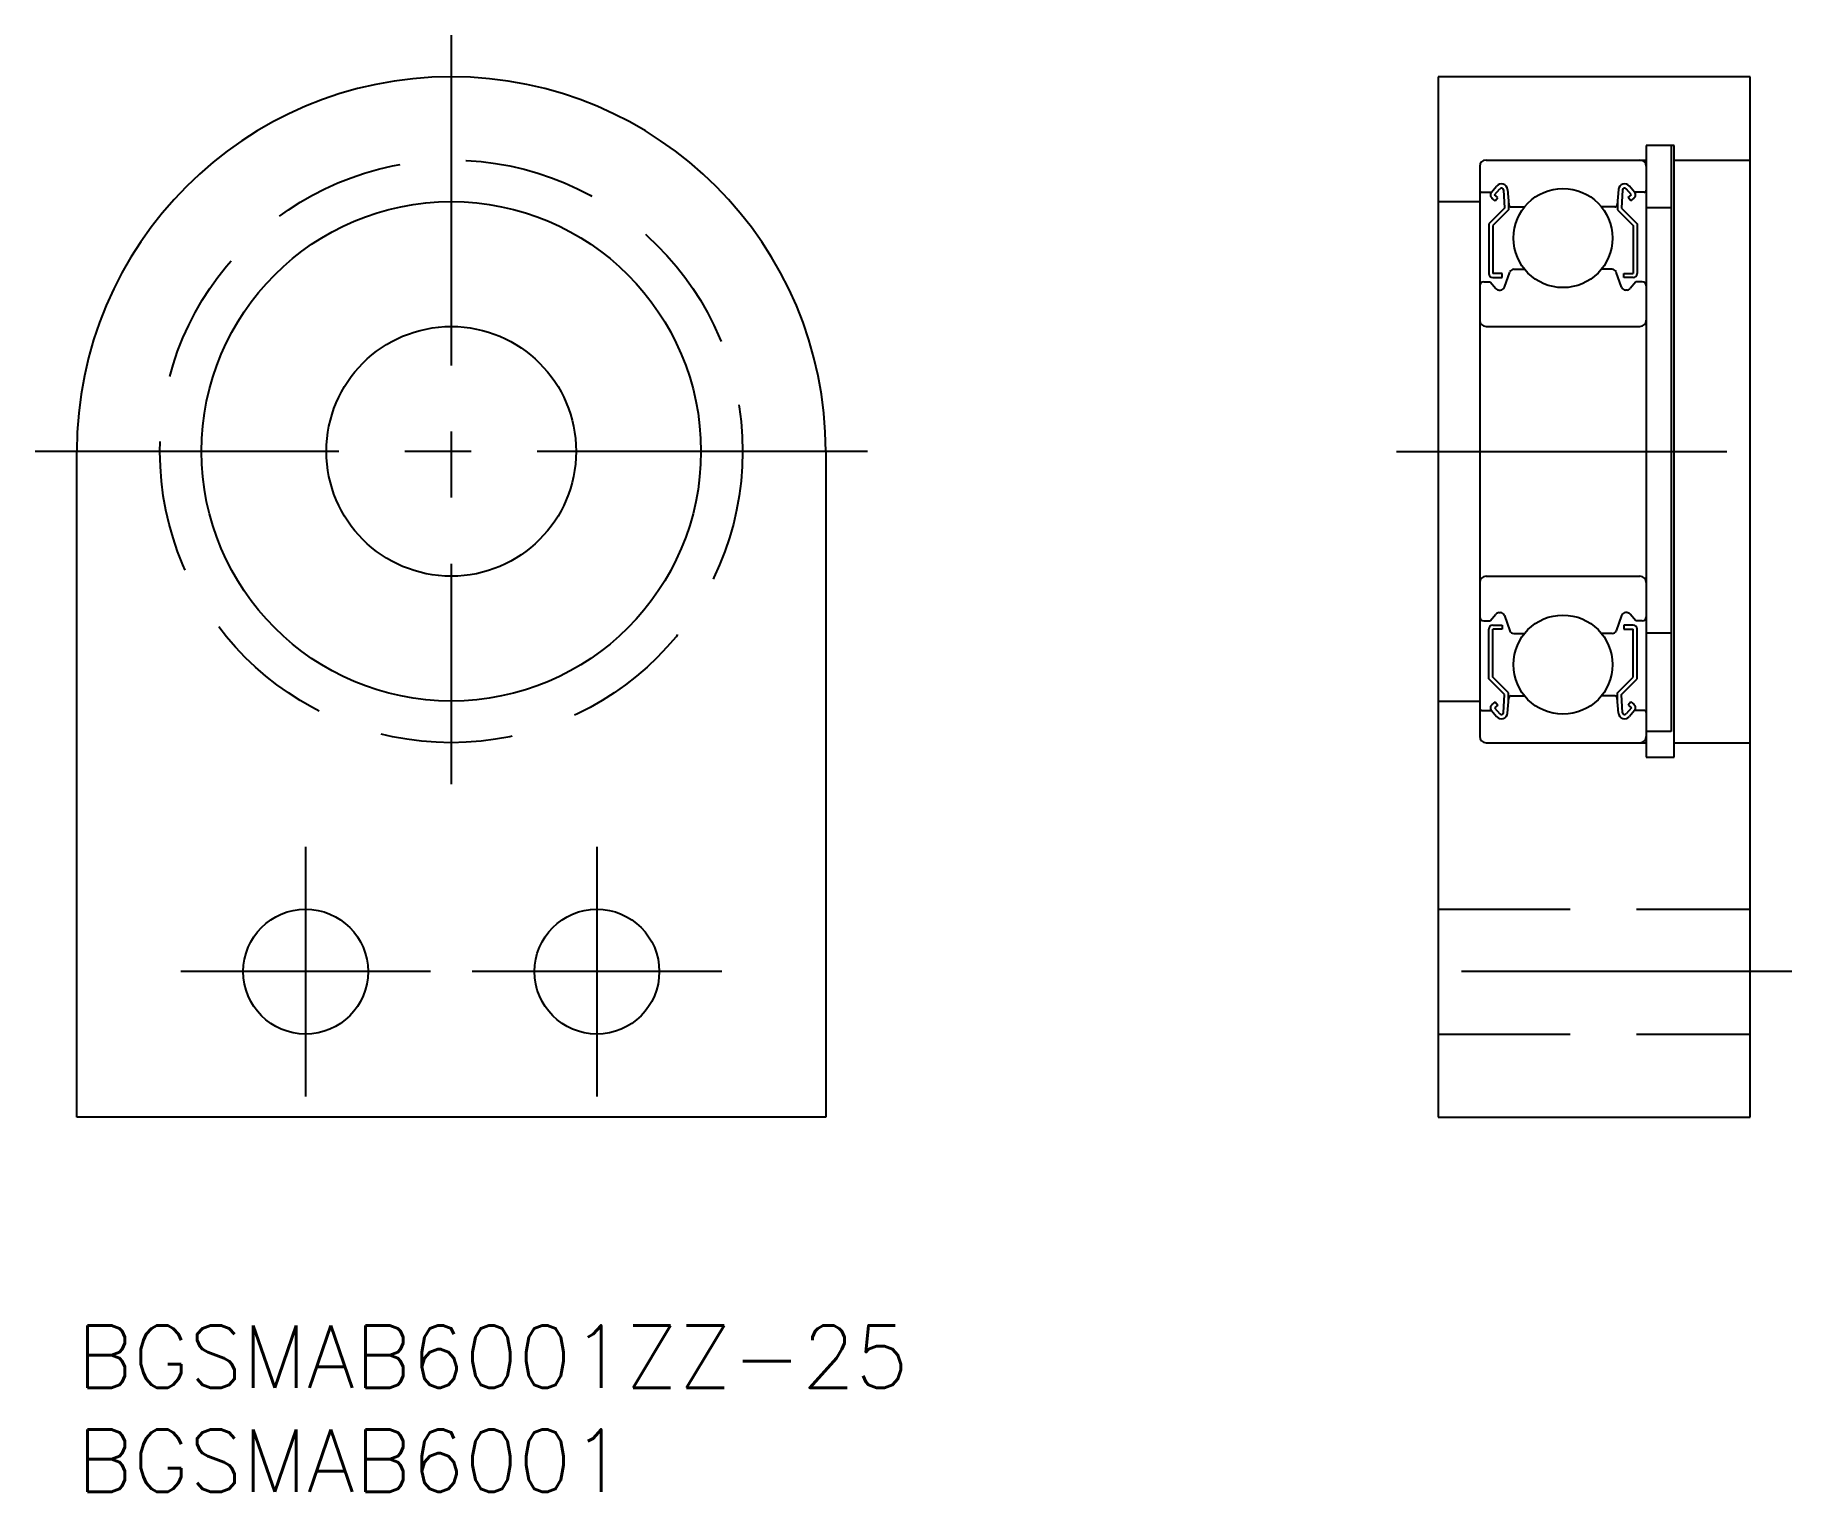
# Model space of a CAD drawing. Extents: x -2 to 82.4, y -8 to 62.
import ezdxf

# ---------------------------------------------------------------- set-up
doc = ezdxf.new("R2010")
doc.units = 0
doc.header["$LTSCALE"] = 0.5
doc.linetypes.add('CENTER', pattern=[50.8, 31.75, -6.35, 6.35, -6.35])
doc.linetypes.add('DASHED', pattern=[19.05, 12.7, -6.35])
for name, color, linetype in [('MSM_CENTER', 1, 'CENTER'), ('MSM_CONTINUOUS', 7, 'CONTINUOUS'), ('MSM_DASHED', 4, 'DASHED'), ('MSM_PART_NUMBER', 7, 'CONTINUOUS')]:
    doc.layers.add(name, color=color, linetype=linetype)
doc.styles.get("Standard").update_dxf_attribs({"font": 'txt.shx', "height": 3, "bigfont": 'bigfont.shx'})

# ---------------------------------------------------------------- blocks, each defined once
blk = doc.blocks.new('*U6')
at = {"layer": 'MSM_PART_NUMBER'}
blk.add_text('BGSMAB6001ZZ-25', height=3, dxfattribs=at).set_placement((0, -3))
blk = doc.blocks.new('*U7')
at = {"layer": 'MSM_PART_NUMBER'}
blk.add_text('BGSMAB6001', height=3, dxfattribs=at).set_placement((0, -8))

msp = doc.modelspace()

# ---------------------------------------------------------------- linework, layer by layer
at = {"layer": 'MSM_CENTER'}
for p, q in [((18, 62), (18, 26)), ((38, 42), (-2, 42)), ((63.433, 42), (82.433, 42)), ((11, 23), (11, 11)), ((25, 23), (25, 11)), ((17, 17), (5, 17)), ((31, 17), (19, 17)), ((82.433, 17), (63.433, 17))]:
    msp.add_line(p, q, dxfattribs=at)
at = {"layer": 'MSM_CONTINUOUS'}
for p, q in [((65.433, 60), (65.433, 10)), ((80.433, 60), (65.433, 60)), ((80.433, 10), (80.433, 60)), ((75.433, 56.7), (75.433, 27.3)), ((76.783, 56.7, -0.7), (75.433, 56.7, -0.7)), ((76.633, 56.7), (76.633, 28.535)), ((76.783, 27.3, -0.1), (76.783, 56.7, -0.1)), ((67.733, 56), (75.433, 56)), ((76.783, 56, -0.7), (80.433, 56, -0.7)), ((67.433, 55.7), (67.433, 28.3)), ((67.533, 54.45), (67.993, 54.45)), ((67.993, 54.45), (68.243, 54.748)), ((68.171, 54.04), (68.018, 54.168)), ((68.146, 54.321), (68.396, 54.619)), ((68.299, 54.193), (68.146, 54.321)), ((68.171, 54.04), (68.299, 54.193)), ((68.573, 54.56), (68.616, 53.683)), ((68.771, 54.581), (68.836, 53.841)), ((68.816, 54.07), (68.816, 53.6)), ((74.095, 54.581), (74.03, 53.841)), ((74.05, 54.07), (74.05, 53.6)), ((74.293, 54.56), (74.25, 53.683)), ((74.72, 54.321), (74.47, 54.619)), ((74.567, 54.193), (74.72, 54.321)), ((74.695, 54.04), (74.567, 54.193)), ((74.873, 54.45), (74.624, 54.748)), ((74.695, 54.04), (74.848, 54.168)), ((75.333, 54.45), (74.873, 54.45)), ((65.433, 54), (67.433, 54)), ((68.616, 53.683), (67.866, 52.933)), ((68.816, 53.6), (68.066, 52.85)), ((68.936, 53.75), (69.584, 53.75)), ((73.931, 53.75), (73.283, 53.75)), ((74.05, 53.6), (74.8, 52.85)), ((74.25, 53.683), (75, 52.933)), ((76.633, 53.7, -0.7), (75.433, 53.7, -0.7)), ((67.866, 52.933), (67.866, 50.55)), ((68.066, 52.85), (68.066, 50.55)), ((74.8, 52.85), (74.8, 50.55)), ((75, 52.933), (75, 50.55)), ((69.071, 50.75), (69.584, 50.75)), ((73.795, 50.75), (73.283, 50.75)), ((67.633, 50.15), (67.933, 50.15)), ((67.933, 50.15), (68.209, 49.821)), ((68.516, 50.55), (68.066, 50.55)), ((68.066, 50.35), (68.516, 50.35)), ((68.516, 50.35), (68.516, 50.55)), ((68.615, 49.882), (68.883, 50.618)), ((74.251, 49.882), (73.983, 50.618)), ((74.35, 50.55), (74.8, 50.55)), ((74.35, 50.35), (74.35, 50.55)), ((74.8, 50.35), (74.35, 50.35)), ((74.933, 50.15), (74.658, 49.821)), ((75.233, 50.15), (74.933, 50.15)), ((68.362, 49.75), (68.427, 49.75)), ((74.504, 49.75), (74.439, 49.75)), ((67.733, 48), (75.133, 48)), ((0, 10), (0, 42)), ((36, 42), (36, 10)), ((67.733, 36), (75.133, 36)), ((67.633, 33.85), (67.933, 33.85)), ((67.933, 33.85), (68.209, 34.179)), ((68.362, 34.25), (68.427, 34.25)), ((68.615, 34.118), (68.883, 33.382)), ((74.251, 34.118), (73.983, 33.382)), ((74.504, 34.25), (74.439, 34.25)), ((74.933, 33.85), (74.658, 34.179)), ((75.233, 33.85), (74.933, 33.85)), ((67.866, 31.067), (67.866, 33.45)), ((68.066, 33.65), (68.516, 33.65)), ((68.066, 31.15), (68.066, 33.45)), ((68.516, 33.45), (68.066, 33.45)), ((68.516, 33.65), (68.516, 33.45)), ((69.071, 33.25), (69.584, 33.25)), ((69.199, 33.25), (69.199, 33.25)), ((73.795, 33.25), (73.283, 33.25)), ((74.35, 33.65), (74.35, 33.45)), ((74.8, 33.65), (74.35, 33.65)), ((74.35, 33.45), (74.8, 33.45)), ((74.8, 31.15), (74.8, 33.45)), ((75, 31.067), (75, 33.45)), ((76.633, 33.262, -0.7), (75.433, 33.262, -0.7)), ((68.616, 30.317), (67.866, 31.067)), ((68.816, 30.4), (68.066, 31.15)), ((68.816, 29.93), (68.816, 30.4)), ((74.05, 30.4), (74.8, 31.15)), ((74.05, 29.93), (74.05, 30.4)), ((74.25, 30.317), (75, 31.067)), ((65.433, 30), (67.433, 30)), ((68.171, 29.96), (68.018, 29.832)), ((68.299, 29.807), (68.146, 29.679)), ((68.146, 29.679), (68.396, 29.381)), ((68.171, 29.96), (68.299, 29.807)), ((68.573, 29.44), (68.616, 30.317)), ((68.771, 29.419), (68.836, 30.159)), ((68.936, 30.25), (69.584, 30.25)), ((73.931, 30.25), (73.283, 30.25)), ((74.095, 29.419), (74.03, 30.159)), ((74.293, 29.44), (74.25, 30.317)), ((74.72, 29.679), (74.47, 29.381)), ((74.695, 29.96), (74.567, 29.807)), ((74.567, 29.807), (74.72, 29.679)), ((74.695, 29.96), (74.848, 29.832)), ((67.533, 29.55), (67.993, 29.55)), ((67.993, 29.55), (68.243, 29.252)), ((74.873, 29.55), (74.624, 29.252)), ((75.333, 29.55), (74.873, 29.55)), ((67.733, 28), (75.433, 28)), ((76.633, 28.535, -0.7), (75.433, 28.535, -0.7)), ((76.783, 28, -0.7), (80.433, 28, -0.7)), ((75.433, 27.3, -0.7), (76.783, 27.3, -0.7)), ((36, 10), (0, 10)), ((65.433, 10), (80.433, 10))]:
    msp.add_line(p, q, dxfattribs=at)
for centre, radius in [((71.433, 52.25), 2.381), ((18, 42), 12), ((18, 42), 6), ((71.433, 31.75), 2.381), ((11, 17), 3), ((25, 17), 3)]:
    msp.add_circle(centre, radius, dxfattribs=at)
for centre, radius, start, end in [((18, 42), 18, 0, 180), ((67.733, 55.7), 0.3, 90, 180), ((75.133, 55.7), 0.3, 0, 90), ((67.533, 54.55), 0.1, 180, 270), ((68.146, 54.321), 0.2, 140.00197, 230.08631), ((68.473, 54.555), 0.3, 4.99676, 140.00197), ((68.473, 54.555), 0.1, 2.81979, 140.00215), ((74.394, 54.555), 0.3, 39.99803, 175.00324), ((74.393, 54.555), 0.1, 39.99785, 177.18021), ((74.72, 54.321), 0.2, 309.91369, 39.99803), ((75.333, 54.55), 0.1, 270, 0), ((68.936, 53.85), 0.1, 184.99676, 269.99912), ((73.931, 53.85), 0.1, 270.00088, 355.00324), ((69.071, 50.55), 0.2, 90, 159.99165), ((73.795, 50.55), 0.2, 20.00835, 90), ((67.633, 49.95), 0.2, 90, 180), ((68.066, 50.55), 0.2, 180, 270), ((68.362, 49.95), 0.2, 219.9952, 270), ((68.427, 49.95), 0.2, 270, 339.99165), ((74.439, 49.95), 0.2, 200.00835, 270), ((74.504, 49.95), 0.2, 270, 320.0048), ((74.8, 50.55), 0.2, 270, 0), ((75.233, 49.95), 0.2, 0, 90), ((67.733, 48.3), 0.3, 180, 270), ((75.133, 48.3), 0.3, 270, 0), ((67.733, 35.7), 0.3, 90, 180), ((75.133, 35.7), 0.3, 0, 90), ((67.633, 34.05), 0.2, 180, 270), ((68.362, 34.05), 0.2, 90, 140.0048), ((68.427, 34.05), 0.2, 20.00835, 90), ((74.439, 34.05), 0.2, 90, 159.99165), ((74.504, 34.05), 0.2, 39.9952, 90), ((75.233, 34.05), 0.2, 270, 0), ((68.066, 33.45), 0.2, 90, 180), ((69.071, 33.45), 0.2, 200.00835, 270), ((73.795, 33.45), 0.2, 270, 339.99165), ((74.8, 33.45), 0.2, 0, 90), ((68.146, 29.679), 0.2, 129.91369, 219.99803), ((68.936, 30.15), 0.1, 90.00088, 175.00324), ((73.931, 30.15), 0.1, 4.99676, 89.99912), ((74.72, 29.679), 0.2, 320.00197, 50.08631), ((67.533, 29.45), 0.1, 90, 180), ((68.473, 29.445), 0.3, 219.99803, 355.00324), ((68.473, 29.445), 0.1, 219.99785, 357.18021), ((74.394, 29.445), 0.3, 184.99676, 320.00197), ((74.393, 29.445), 0.1, 182.81979, 320.00215), ((75.333, 29.45), 0.1, 0, 90), ((67.733, 28.3), 0.3, 180, 270), ((75.133, 28.3), 0.3, 270, 0)]:
    msp.add_arc(centre, radius, start, end, dxfattribs=at)
at = {"layer": 'MSM_DASHED'}
for p, q in [((65.433, 20), (80.433, 20)), ((65.433, 14), (80.433, 14))]:
    msp.add_line(p, q, dxfattribs=at)
msp.add_circle((18, 42), 14, dxfattribs=at)

# ---------------------------------------------------------------- block references
at = {"layer": 'MSM_CONTINUOUS'}
for name in ['*U6', '*U7']:
    msp.add_blockref(name, (0, 0), dxfattribs=at)

doc.saveas('drawing.dxf')
